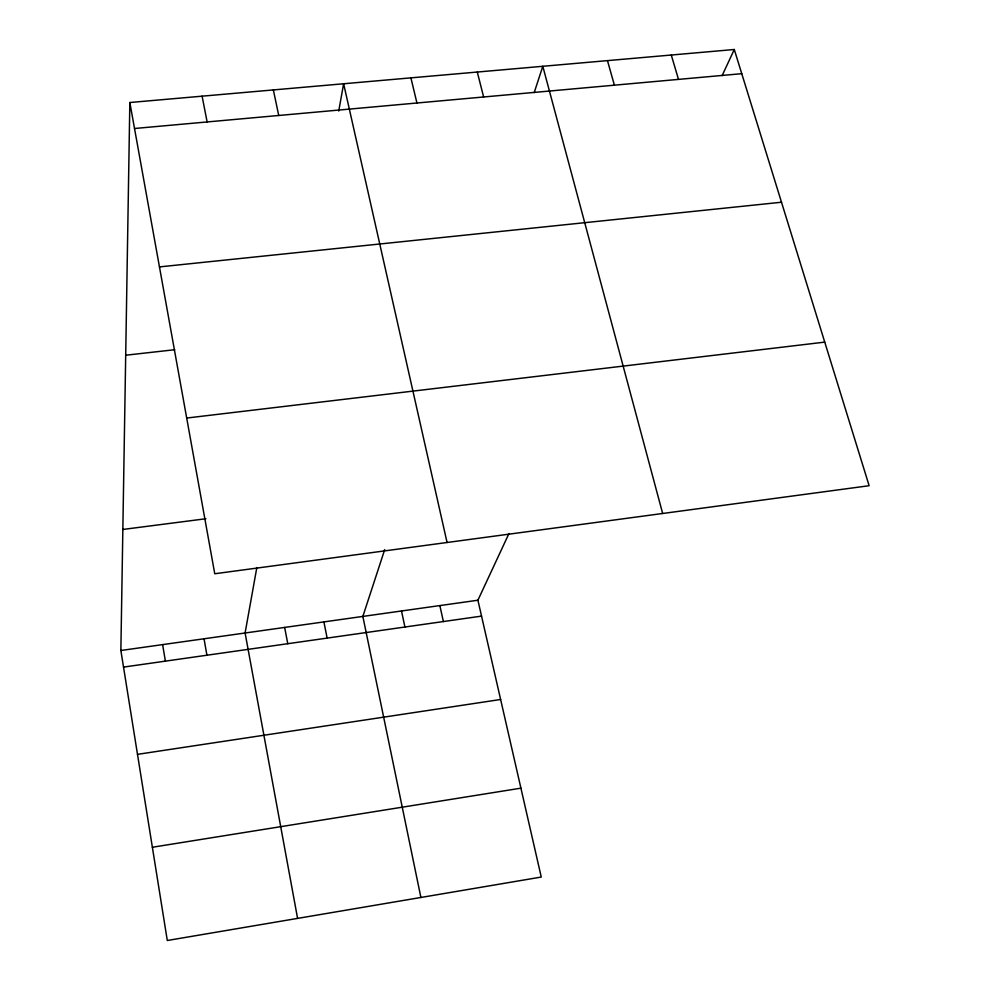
<?xml version="1.0" encoding="UTF-8"?>
<svg xmlns="http://www.w3.org/2000/svg" width="990" height="990" viewBox="0 0 990 990"><rect width="100%" height="100%" fill="white"/><g stroke="black" fill="none" stroke-linecap="round" stroke-linejoin="round"><path stroke-width="1.49" d="M508.984 533.486L477.91 600.225L541.258 877.053L167.298 940.5L120.867 650.492L129.839 102.515L734.283 49.5L869.133 485.706L214.756 573.755L129.839 102.515M256.831 567.567L245.099 632.994L297.582 918.398M338.729 111.053L343.629 83.766L447.072 542.495M384.702 549.611L362.847 616.423L420.899 897.472M534.192 92.627L542.805 66.293L662.657 513.488M722.143 75.587L734.283 49.5M152.373 847.254L520.926 788.164M137.499 754.355L500.631 699.485M123.527 667.099L481.548 616.114M120.867 650.492L477.91 600.225M122.847 529.464L205.895 518.748M186.702 418.04L824.744 342.119M125.705 355.224L174.723 349.718M159.464 266.904L781.506 202.232M134.516 128.502L741.758 73.681M671.282 55.019L678.496 79.398M607.464 60.625L614.394 85.177M477.291 72.035L483.627 96.983M410.912 77.864L416.939 103.01M439.857 605.583L443.384 621.547M401.495 610.979L404.935 627.029M273.351 89.929L278.735 115.483M323.903 621.906L327.133 638.105M202.096 96.178L207.133 121.943M284.65 627.425L287.768 643.71M204.027 638.785L206.922 655.232M162.608 644.614L165.392 661.147"/></g></svg>
